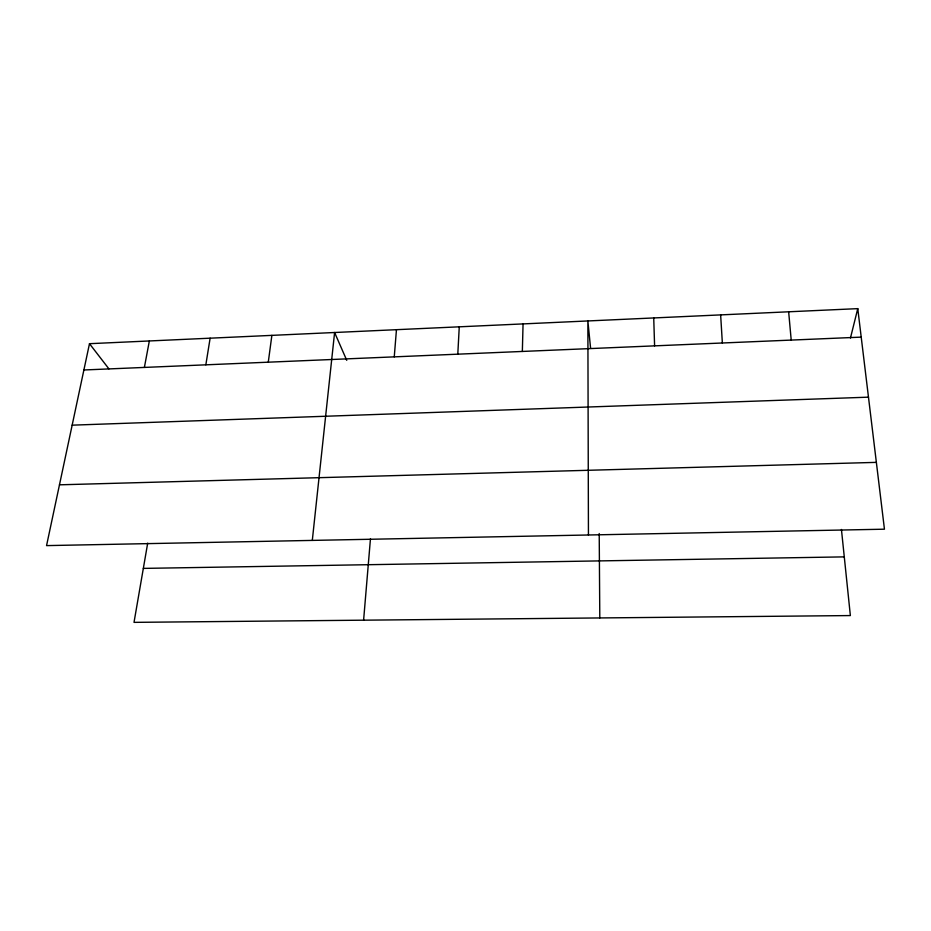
<?xml version="1.0" encoding="UTF-8"?>
<svg xmlns="http://www.w3.org/2000/svg" width="931" height="931" viewBox="0 0 931 931"><rect width="100%" height="100%" fill="white"/><g stroke="black" fill="none" stroke-linecap="round" stroke-linejoin="round"><path stroke-width="1.4" d="M522.349 351.441L523.059 323.907M457.796 354.176L459.262 326.816M394.255 356.864L396.455 329.69M363.602 620.186L370.457 538.781M312.304 540.411L334.601 332.507L346.751 360.332M268.279 362.182L271.875 335.369M205.844 364.824L210.127 338.186M147.692 543.145L134.017 622.362L850.364 615.566L841.438 529.46M144.386 367.419L149.344 340.967M89.481 343.69L46.55 545.613L884.45 529.192L857.765 308.638L89.481 343.69L108.927 368.874M850.445 338.069L857.765 308.638M83.895 369.979L861.21 337.127M72.164 425.164L868.472 397.165M59.479 484.818L876.362 462.37M143.327 568.399L844.277 556.878M590.591 348.252L587.868 320.951L588.439 534.999M788.65 311.792L791.21 340.083M720.641 314.887L722.351 342.992M653.725 317.948L654.598 345.855M599.215 533.533L599.797 617.94"/></g></svg>
